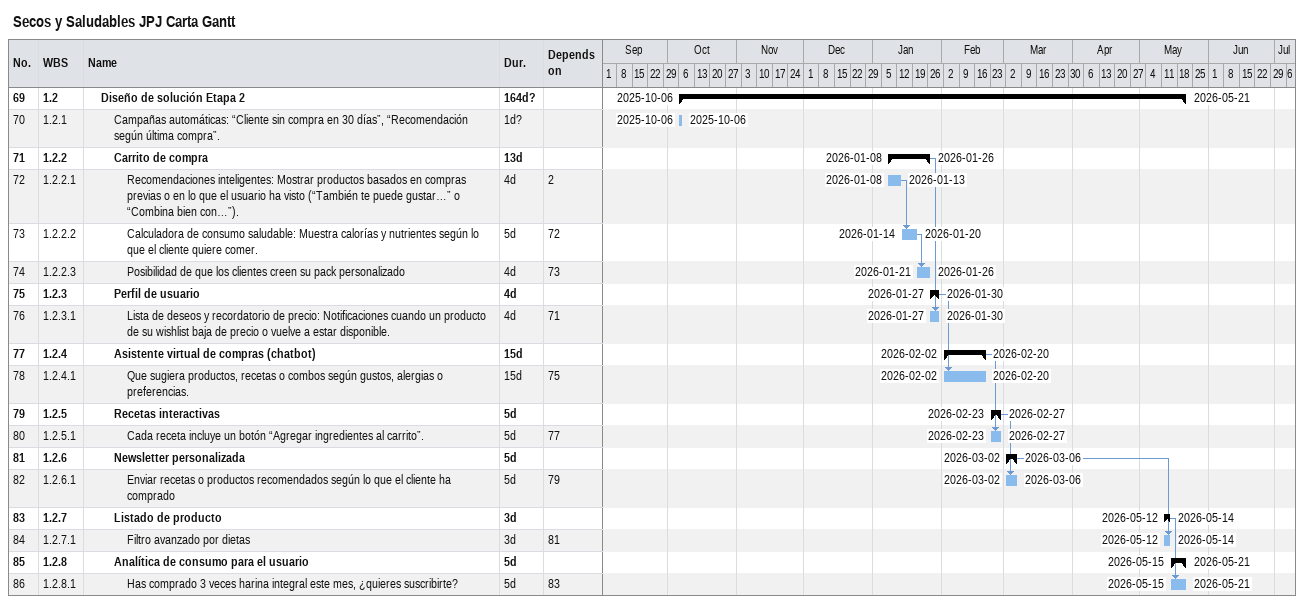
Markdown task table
Secos y Saludables JPJ Carta Gantt

| ID | WBS | Task | Duration | Start | Finish | Predecessors |
|---|---|---|---|---|---|---|
| 69 | 1.2 | **Diseño de solución Etapa 2** | 164d? | 2025-10-06 | 2026-05-21 |  |
| 70 | 1.2.1 | Campañas automáticas: “Cliente sin compra en 30 días”, “Recomendación según última compra”. | 1d? | 2025-10-06 | 2025-10-06 |  |
| 71 | 1.2.2 | **Carrito de compra** | 13d | 2026-01-08 | 2026-01-26 |  |
| 72 | 1.2.2.1 | Recomendaciones inteligentes: Mostrar productos basados en compras previas o en lo que el usuario ha visto (“También te puede gustar…” o “Combina bien con…”). | 4d | 2026-01-08 | 2026-01-13 | 2 |
| 73 | 1.2.2.2 | Calculadora de consumo saludable: Muestra calorías y nutrientes según lo que el cliente quiere comer. | 5d | 2026-01-14 | 2026-01-20 | 72 |
| 74 | 1.2.2.3 | Posibilidad de que los clientes creen su pack personalizado | 4d | 2026-01-21 | 2026-01-26 | 73 |
| 75 | 1.2.3 | **Perfil de usuario** | 4d | 2026-01-27 | 2026-01-30 |  |
| 76 | 1.2.3.1 | Lista de deseos y recordatorio de precio: Notificaciones cuando un producto de su wishlist baja de precio o vuelve a estar disponible. | 4d | 2026-01-27 | 2026-01-30 | 71 |
| 77 | 1.2.4 | **Asistente virtual de compras (chatbot)** | 15d | 2026-02-02 | 2026-02-20 |  |
| 78 | 1.2.4.1 | Que sugiera productos, recetas o combos según gustos, alergias o preferencias. | 15d | 2026-02-02 | 2026-02-20 | 75 |
| 79 | 1.2.5 | **Recetas interactivas** | 5d | 2026-02-23 | 2026-02-27 |  |
| 80 | 1.2.5.1 | Cada receta incluye un botón “Agregar ingredientes al carrito”. | 5d | 2026-02-23 | 2026-02-27 | 77 |
| 81 | 1.2.6 | **Newsletter personalizada** | 5d | 2026-03-02 | 2026-03-06 |  |
| 82 | 1.2.6.1 | Enviar recetas o productos recomendados según lo que el cliente ha comprado | 5d | 2026-03-02 | 2026-03-06 | 79 |
| 83 | 1.2.7 | **Listado de producto** | 3d | 2026-05-12 | 2026-05-14 |  |
| 84 | 1.2.7.1 | Filtro avanzado por dietas | 3d | 2026-05-12 | 2026-05-14 | 81 |
| 85 | 1.2.8 | **Analítica de consumo para el usuario** | 5d | 2026-05-15 | 2026-05-21 |  |
| 86 | 1.2.8.1 | Has comprado 3 veces harina integral este mes, ¿quieres suscribirte? | 5d | 2026-05-15 | 2026-05-21 | 83 |
